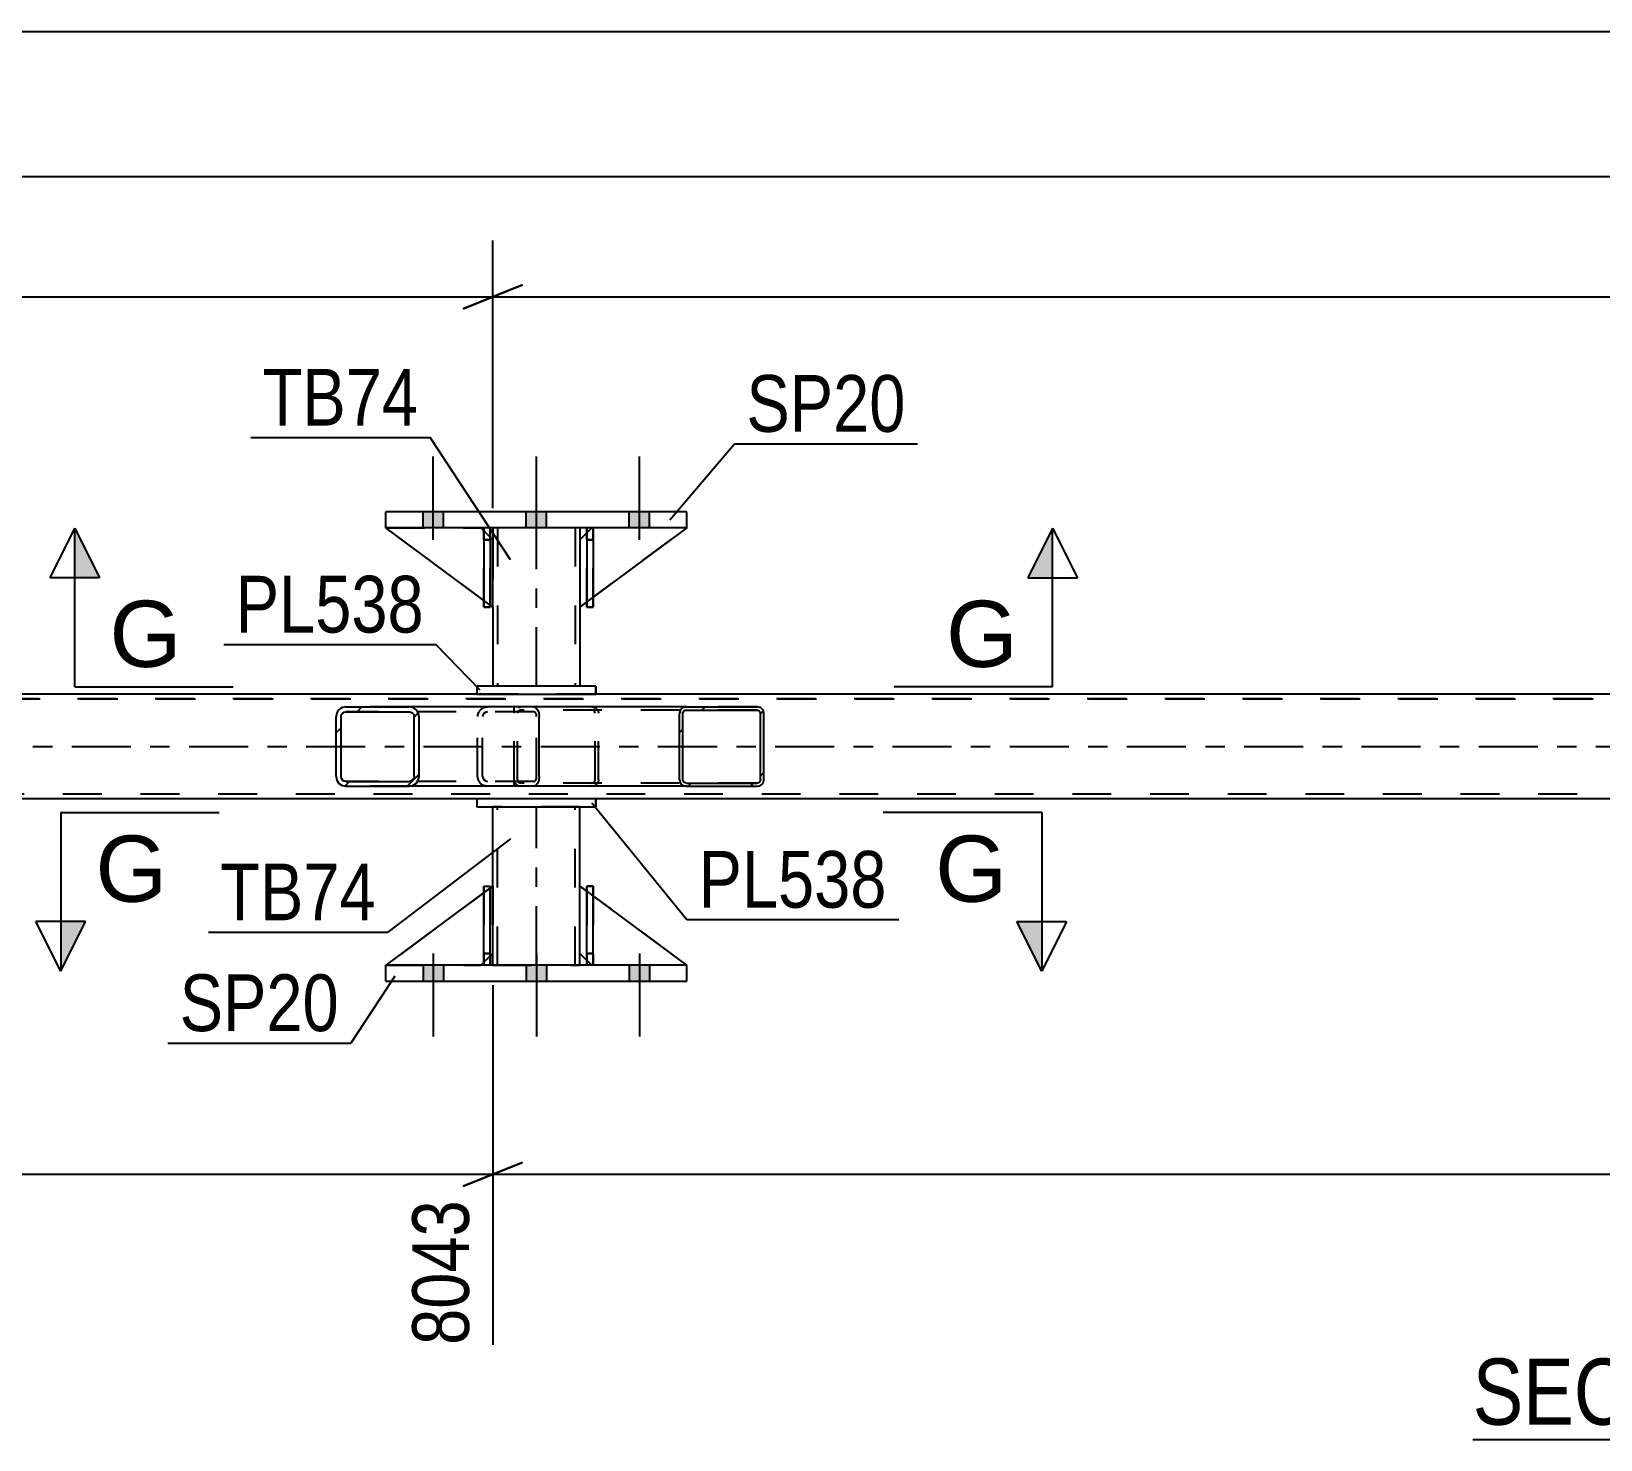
# Model space of a CAD drawing. Header units: millimetres. Extents: x 0 to 841, y 0 to 594.
# Drawn here: x 312.9 to 392.1, y 205.6 to 276.7 of the extents above; entities that cross this region are included whole.
import ezdxf

# ---------------------------------------------------------------- set-up
doc = ezdxf.new("R2010")
doc.units = ezdxf.units.MM
doc.linetypes.add('DXK_LINE_DOT2', pattern=[3.9198, 1.9599, -1.9599])
doc.linetypes.add('DXK_LINE_DOT3', pattern=[5.9187, 2.979, -0.9799, 0.9799, -0.9799])
doc.styles.add('Arial', font='ARIAL.TTF', dxfattribs={"height": 0.2})
doc.styles.add('Arial Narrow', font='ARIALN.TTF', dxfattribs={"height": 0.2})

# ---------------------------------------------------------------- blocks, each defined once
blk = doc.blocks.new('Unknown-814521909-12 - 2731')
at = {"color": 6, "linetype": 'Continuous'}
blk.add_line((385.658, 205.587), (413.304, 205.587), dxfattribs=at)
at = {"color": 0, "linetype": 'Continuous'}
for points in [[(403.766, 206.337), (403.766, 209.837), (385.658, 209.837), (385.658, 206.337)], [(407.373, 206.337), (407.373, 209.837), (404.816, 209.837), (404.816, 206.337)], [(409.698, 206.337), (409.698, 209.837), (408.423, 209.837), (408.423, 206.337)], [(413.304, 206.337), (413.304, 209.837), (410.748, 209.837), (410.748, 206.337)]]:
    blk.add_wipeout(points, dxfattribs=at)
at = {"color": 7, "linetype": 'Continuous', "style": 'Arial Narrow'}
for s, height, p in [('SECTION ', 3.3405, (385.658, 206.337)), ('B', 3.34, (404.816, 206.337)), ('B', 3.34, (410.748, 206.337)), ('-', 3.34, (408.423, 206.337))]:
    blk.add_text(s, height=height, dxfattribs=at).set_placement(p)
blk = doc.blocks.new('Bolt-814521909-2809 - 2731')
at = {"linetype": 'Continuous'}
for points in [[(332.669, 251.608), (333.709, 251.608), (333.709, 252.408), (332.669, 252.408)], [(332.669, 251.608), (333.709, 251.608), (333.709, 252.408), (332.669, 252.408)], [(332.669, 251.608), (333.709, 251.608), (333.709, 252.408), (332.669, 252.408)], [(337.869, 251.608), (338.909, 251.608), (338.909, 252.408), (337.869, 252.408)], [(337.869, 251.608), (338.909, 251.608), (338.909, 252.408), (337.869, 252.408)], [(343.069, 251.608), (344.109, 251.608), (344.109, 252.408), (343.069, 252.408)], [(343.069, 251.608), (344.109, 251.608), (344.109, 252.408), (343.069, 252.408)], [(343.069, 251.608), (344.109, 251.608), (344.109, 252.408), (343.069, 252.408)]]:
    blk.add_hatch(color=1, dxfattribs=at).paths.add_polyline_path(points)
at = {"color": 1, "linetype": 'Continuous'}
for p, q in [((333.189, 251.008), (333.189, 255.208)), ((333.189, 251.008), (333.189, 255.208)), ((333.189, 251.008), (333.189, 255.208)), ((338.389, 251.008), (338.389, 255.208)), ((338.389, 251.008), (338.389, 255.208)), ((343.589, 251.008), (343.589, 255.208)), ((343.589, 251.008), (343.589, 255.208)), ((343.589, 251.008), (343.589, 255.208)), ((332.669, 251.608), (332.669, 252.408)), ((332.669, 251.608), (332.669, 252.408)), ((332.669, 251.608), (332.669, 252.408)), ((333.709, 251.608), (333.709, 252.408)), ((333.709, 251.608), (333.709, 252.408)), ((333.709, 251.608), (333.709, 252.408)), ((337.869, 251.608), (337.869, 252.408)), ((337.869, 251.608), (337.869, 252.408)), ((338.909, 251.608), (338.909, 252.408)), ((338.909, 251.608), (338.909, 252.408)), ((343.069, 251.608), (343.069, 252.408)), ((343.069, 251.608), (343.069, 252.408)), ((343.069, 251.608), (343.069, 252.408)), ((344.109, 251.608), (344.109, 252.408)), ((344.109, 251.608), (344.109, 252.408)), ((344.109, 251.608), (344.109, 252.408))]:
    blk.add_line(p, q, dxfattribs=at)
blk = doc.blocks.new('Bolt-814521909-2810 - 2731')
at = {"linetype": 'Continuous'}
for points in [[(333.709, 229.528), (332.669, 229.528), (332.669, 228.728), (333.709, 228.728)], [(333.709, 229.528), (332.669, 229.528), (332.669, 228.728), (333.709, 228.728)], [(333.709, 229.528), (332.669, 229.528), (332.669, 228.728), (333.709, 228.728)], [(338.909, 229.528), (337.869, 229.528), (337.869, 228.728), (338.909, 228.728)], [(338.909, 229.528), (337.869, 229.528), (337.869, 228.728), (338.909, 228.728)], [(344.109, 229.528), (343.069, 229.528), (343.069, 228.728), (344.109, 228.728)], [(344.109, 229.528), (343.069, 229.528), (343.069, 228.728), (344.109, 228.728)], [(344.109, 229.528), (343.069, 229.528), (343.069, 228.728), (344.109, 228.728)]]:
    blk.add_hatch(color=1, dxfattribs=at).paths.add_polyline_path(points)
at = {"color": 1, "linetype": 'Continuous'}
for p, q in [((333.189, 230.128), (333.189, 225.928)), ((333.189, 230.128), (333.189, 225.928)), ((333.189, 230.128), (333.189, 225.928)), ((338.389, 230.128), (338.389, 225.928)), ((338.389, 230.128), (338.389, 225.928)), ((343.589, 230.128), (343.589, 225.928)), ((343.589, 230.128), (343.589, 225.928)), ((343.589, 230.128), (343.589, 225.928)), ((332.669, 229.528), (332.669, 228.728)), ((332.669, 229.528), (332.669, 228.728)), ((332.669, 229.528), (332.669, 228.728)), ((333.709, 229.528), (333.709, 228.728)), ((333.709, 229.528), (333.709, 228.728)), ((333.709, 229.528), (333.709, 228.728)), ((337.869, 229.528), (337.869, 228.728)), ((337.869, 229.528), (337.869, 228.728)), ((338.909, 229.528), (338.909, 228.728)), ((338.909, 229.528), (338.909, 228.728)), ((343.069, 229.528), (343.069, 228.728)), ((343.069, 229.528), (343.069, 228.728)), ((343.069, 229.528), (343.069, 228.728)), ((344.109, 229.528), (344.109, 228.728)), ((344.109, 229.528), (344.109, 228.728)), ((344.109, 229.528), (344.109, 228.728))]:
    blk.add_line(p, q, dxfattribs=at)
blk = doc.blocks.new('Part-814521909-2860 - 2731')
at = {"color": 2, "linetype": 'Continuous'}
for p, q in [((335.389, 243.208), (171.121, 243.208)), ((590.792, 243.208), (341.389, 243.208)), ((335.389, 237.928), (171.121, 237.928)), ((590.792, 237.928), (341.389, 237.928))]:
    blk.add_line(p, q, dxfattribs=at)
at = {"color": 7, "linetype": 'DXK_LINE_DOT2'}
for p, q in [((341.389, 243.208), (335.389, 243.208)), ((736.613, 242.968), (72.27, 242.968)), ((72.27, 242.968), (735.871, 242.968)), ((735.871, 238.168), (72.27, 238.168)), ((736.613, 237.928), (72.27, 237.928)), ((341.389, 237.928), (335.389, 237.928))]:
    blk.add_line(p, q, dxfattribs=at)
at = {"color": 7, "linetype": 'DXK_LINE_DOT3'}
blk.add_line((72.27, 240.568), (736.273, 240.568), dxfattribs=at)
blk = doc.blocks.new('Part-814521909-2909 - 2731')
at = {"color": 2, "linetype": 'Continuous'}
for p, q in [((335.389, 243.608), (335.389, 243.208)), ((341.389, 243.608), (335.389, 243.608)), ((335.389, 243.208), (341.389, 243.208)), ((341.389, 243.608), (341.389, 243.208)), ((341.389, 243.608), (341.389, 243.608)), ((341.389, 243.208), (341.389, 243.208))]:
    blk.add_line(p, q, dxfattribs=at)
at = {"color": 7, "linetype": 'DXK_LINE_DOT2'}
for p, q in [((335.389, 243.608), (335.389, 243.208)), ((341.389, 243.208), (341.389, 243.608)), ((341.389, 243.608), (341.389, 243.608)), ((341.389, 243.208), (341.389, 243.208))]:
    blk.add_line(p, q, dxfattribs=at)
blk = doc.blocks.new('Part-814521909-2921 - 2731')
at = {"linetype": 'Continuous'}
h = blk.add_hatch(dxfattribs=at)
h.set_pattern_fill('', scale=0.7, style=0, pattern_type=0)
h.set_pattern_definition([(45, (332.4288, 242.2718), (-1.57154, 1.57154), [])])
h.paths.add_polyline_path([(332.467, 242.088), (332.429, 242.272), (332.32, 242.427), (332.157, 242.532), (331.964, 242.568), (328.78, 242.568), (328.588, 242.532), (328.424, 242.427), (328.316, 242.272), (328.277, 242.088), (328.277, 239.048), (328.316, 238.864), (328.424, 238.709), (328.588, 238.605), (328.78, 238.568), (331.964, 238.568), (332.157, 238.605), (332.32, 238.709), (332.429, 238.864), (332.467, 239.048)])
h.paths.add_polyline_path([(332.197, 238.956), (332.142, 238.878), (332.06, 238.826), (331.964, 238.808), (328.78, 238.808), (328.684, 238.826), (328.602, 238.878), (328.548, 238.956), (328.529, 239.048), (328.529, 242.088), (328.548, 242.18), (328.602, 242.258), (328.684, 242.31), (328.78, 242.328), (331.964, 242.328), (332.06, 242.31), (332.142, 242.258), (332.197, 242.18), (332.216, 242.088), (332.216, 239.048)])
at = {"color": 2, "linetype": 'Continuous'}
for p, q in [((328.78, 242.568), (328.588, 242.532)), ((328.78, 242.568), (331.964, 242.568)), ((338.265, 242.568), (331.964, 242.568)), ((332.157, 242.532), (331.964, 242.568)), ((338.265, 242.568), (338.368, 242.532)), ((338.368, 242.532), (338.456, 242.427)), ((338.456, 242.427), (338.515, 242.272)), ((328.316, 242.272), (328.277, 242.088)), ((328.277, 239.048), (328.277, 242.088)), ((328.529, 242.088), (328.548, 242.18)), ((328.529, 239.048), (328.529, 242.088)), ((328.548, 242.18), (328.602, 242.258)), ((328.602, 242.258), (328.684, 242.31)), ((328.684, 242.31), (328.78, 242.328)), ((328.78, 242.328), (331.964, 242.328)), ((331.964, 242.328), (332.06, 242.31)), ((332.06, 242.31), (332.142, 242.258)), ((332.142, 242.258), (332.197, 242.18)), ((332.197, 242.18), (332.216, 242.088)), ((332.216, 239.048), (332.216, 242.088)), ((332.467, 242.088), (332.429, 242.272)), ((332.467, 239.048), (332.467, 242.088)), ((338.515, 242.272), (338.535, 242.088)), ((338.535, 239.048), (338.535, 242.088)), ((328.277, 239.048), (328.316, 238.864)), ((328.548, 238.956), (328.529, 239.048)), ((328.602, 238.878), (328.548, 238.956)), ((328.588, 238.605), (328.78, 238.568)), ((328.684, 238.826), (328.602, 238.878)), ((328.78, 238.808), (328.684, 238.826)), ((328.78, 238.808), (331.964, 238.808)), ((328.78, 238.568), (331.964, 238.568)), ((332.06, 238.826), (331.964, 238.808)), ((331.964, 238.568), (332.157, 238.605)), ((338.265, 238.568), (331.964, 238.568)), ((332.142, 238.878), (332.06, 238.826)), ((332.197, 238.956), (332.142, 238.878)), ((332.216, 239.048), (332.197, 238.956)), ((332.429, 238.864), (332.467, 239.048)), ((338.368, 238.605), (338.265, 238.568)), ((338.456, 238.709), (338.368, 238.605)), ((338.515, 238.864), (338.456, 238.709)), ((338.535, 239.048), (338.515, 238.864))]:
    blk.add_line(p, q, dxfattribs=at)
at = {"color": 7, "linetype": 'DXK_LINE_DOT2'}
for p, q in [((331.964, 242.568), (328.78, 242.568)), ((335.738, 242.532), (335.93, 242.568)), ((337.272, 242.328), (337.272, 242.568)), ((338.265, 242.328), (328.78, 242.328)), ((335.427, 242.088), (335.466, 242.272)), ((335.427, 239.048), (335.427, 242.088)), ((335.698, 242.18), (335.679, 242.088)), ((335.679, 239.048), (335.679, 242.088)), ((335.752, 242.258), (335.698, 242.18)), ((335.834, 242.31), (335.752, 242.258)), ((335.93, 242.328), (335.834, 242.31)), ((338.316, 242.31), (338.265, 242.328)), ((338.36, 242.258), (338.316, 242.31)), ((338.39, 242.18), (338.36, 242.258)), ((338.4, 242.088), (338.39, 242.18)), ((338.4, 239.048), (338.4, 242.088)), ((338.265, 238.808), (328.78, 238.808)), ((331.964, 238.568), (328.78, 238.568)), ((335.466, 238.864), (335.427, 239.048)), ((335.679, 239.048), (335.698, 238.956)), ((335.698, 238.956), (335.752, 238.878)), ((335.93, 238.568), (335.738, 238.605)), ((335.752, 238.878), (335.774, 238.864)), ((335.774, 238.864), (335.834, 238.826)), ((335.834, 238.826), (335.93, 238.808)), ((337.272, 238.568), (337.272, 238.808)), ((338.265, 238.808), (338.316, 238.826)), ((338.316, 238.826), (338.36, 238.878)), ((338.36, 238.878), (338.39, 238.956)), ((338.39, 238.956), (338.4, 239.048))]:
    blk.add_line(p, q, dxfattribs=at)
at = {"color": 2, "linetype": 'Continuous'}
for centre, start, end in [((328.765, 242.073), 111.19411, 156.15061), ((331.979, 242.073), 23.84939, 68.80589), ((328.765, 239.063), 203.84939, 248.80589), ((331.979, 239.063), 291.19411, 336.15061)]:
    blk.add_arc(centre, 0.492, start, end, dxfattribs=at)
at = {"color": 7, "linetype": 'DXK_LINE_DOT2'}
for centre, start, end in [((335.916, 242.073), 111.19412, 156.15061), ((335.916, 239.063), 203.84939, 248.80588)]:
    blk.add_arc(centre, 0.492, start, end, dxfattribs=at)
blk = doc.blocks.new('Part-814521909-2938 - 2731')
at = {"color": 2, "linetype": 'Continuous'}
for p, q in [((336.189, 251.608), (336.189, 251.008)), ((340.589, 251.608), (340.589, 251.008)), ((336.189, 247.608), (336.189, 243.608)), ((340.589, 247.608), (340.589, 243.608))]:
    blk.add_line(p, q, dxfattribs=at)
at = {"color": 7, "linetype": 'DXK_LINE_DOT2'}
for p, q in [((340.589, 251.608), (336.189, 251.608)), ((336.429, 251.608), (336.429, 243.608)), ((340.349, 251.608), (340.349, 243.608)), ((336.189, 251.008), (336.189, 247.608)), ((340.589, 251.008), (340.589, 247.608)), ((340.589, 243.608), (336.189, 243.608))]:
    blk.add_line(p, q, dxfattribs=at)
at = {"color": 7, "linetype": 'DXK_LINE_DOT3'}
blk.add_line((338.389, 243.608), (338.389, 251.608), dxfattribs=at)
blk = doc.blocks.new('Part-814521909-2940 - 2731')
at = {"color": 7, "linetype": 'DXK_LINE_DOT2'}
for p, q in [((340.943, 251.008), (340.943, 251.608)), ((340.943, 251.608), (340.943, 251.608)), ((340.943, 251.608), (340.943, 247.608)), ((341.263, 251.608), (340.943, 251.608)), ((341.263, 251.008), (341.263, 251.608)), ((341.263, 247.608), (341.263, 251.608)), ((340.943, 247.608), (340.943, 251.008)), ((340.943, 251.008), (341.263, 251.008)), ((341.263, 251.008), (341.263, 247.608)), ((340.943, 247.608), (341.263, 247.608))]:
    blk.add_line(p, q, dxfattribs=at)
blk = doc.blocks.new('Part-814521909-2941 - 2731')
at = {"color": 7, "linetype": 'DXK_LINE_DOT2'}
for p, q in [((335.743, 251.008), (335.743, 251.608)), ((335.743, 251.608), (335.743, 251.608)), ((335.743, 251.608), (335.743, 247.608)), ((336.063, 251.608), (335.743, 251.608)), ((336.063, 251.008), (336.063, 251.608)), ((336.063, 247.608), (336.063, 251.608)), ((335.743, 247.608), (335.743, 251.008)), ((335.743, 251.008), (336.063, 251.008)), ((336.063, 251.008), (336.063, 247.608)), ((335.743, 247.608), (336.063, 247.608))]:
    blk.add_line(p, q, dxfattribs=at)
blk = doc.blocks.new('Part-814521909-2946 - 2731')
at = {"color": 2, "linetype": 'Continuous'}
for p, q in [((330.789, 228.728), (330.789, 229.528)), ((345.989, 229.528), (330.789, 229.528)), ((345.989, 228.728), (345.989, 229.528)), ((330.789, 228.728), (345.989, 228.728))]:
    blk.add_line(p, q, dxfattribs=at)
at = {"color": 7, "linetype": 'DXK_LINE_DOT2'}
for p, q in [((330.789, 228.728), (330.789, 229.528)), ((345.989, 228.728), (345.989, 229.528))]:
    blk.add_line(p, q, dxfattribs=at)
blk = doc.blocks.new('Part-814521909-2951 - 2731')
at = {"color": 2, "linetype": 'Continuous'}
for p, q in [((330.789, 251.608), (330.789, 252.408)), ((345.989, 252.408), (330.789, 252.408)), ((345.989, 251.608), (345.989, 252.408)), ((345.989, 251.608), (330.789, 251.608))]:
    blk.add_line(p, q, dxfattribs=at)
at = {"color": 7, "linetype": 'DXK_LINE_DOT2'}
for p, q in [((330.789, 251.608), (330.789, 252.408)), ((345.989, 251.608), (345.989, 252.408))]:
    blk.add_line(p, q, dxfattribs=at)
blk = doc.blocks.new('Part-814521909-2956 - 2731')
at = {"color": 2, "linetype": 'Continuous'}
for p, q in [((336.189, 233.528), (336.189, 237.528)), ((340.589, 233.528), (340.589, 237.528)), ((336.189, 229.528), (336.189, 230.128)), ((340.589, 229.528), (340.589, 230.128))]:
    blk.add_line(p, q, dxfattribs=at)
at = {"color": 7, "linetype": 'DXK_LINE_DOT2'}
for p, q in [((340.589, 237.528), (336.189, 237.528)), ((336.429, 229.528), (336.429, 237.528)), ((340.349, 229.528), (340.349, 237.528)), ((336.189, 230.128), (336.189, 233.528)), ((340.589, 230.128), (340.589, 233.528)), ((336.189, 229.528), (340.589, 229.528))]:
    blk.add_line(p, q, dxfattribs=at)
at = {"color": 7, "linetype": 'DXK_LINE_DOT3'}
blk.add_line((338.389, 229.528), (338.389, 237.528), dxfattribs=at)
blk = doc.blocks.new('Part-814521909-2961 - 2731')
at = {"color": 2, "linetype": 'Continuous'}
for p, q in [((335.389, 237.928), (335.389, 237.528)), ((341.389, 237.928), (335.389, 237.928)), ((341.389, 237.928), (341.389, 237.528)), ((341.389, 237.928), (341.389, 237.928)), ((335.389, 237.528), (341.389, 237.528)), ((341.389, 237.528), (341.389, 237.528))]:
    blk.add_line(p, q, dxfattribs=at)
at = {"color": 7, "linetype": 'DXK_LINE_DOT2'}
for p, q in [((335.389, 237.928), (335.389, 237.528)), ((341.389, 237.528), (341.389, 237.928)), ((341.389, 237.928), (341.389, 237.928)), ((341.389, 237.528), (341.389, 237.528))]:
    blk.add_line(p, q, dxfattribs=at)
blk = doc.blocks.new('Part-814521909-2973 - 2731')
at = {"linetype": 'Continuous'}
h = blk.add_hatch(dxfattribs=at)
h.set_pattern_fill('', scale=0.7, style=0, pattern_type=0)
h.set_pattern_definition([(45, (349.8524, 242.3705), (-1.57154, 1.57154), [])])
h.paths.add_polyline_path([(349.878, 242.248), (349.852, 242.371), (349.779, 242.474), (349.668, 242.544), (349.538, 242.568), (345.962, 242.568), (345.832, 242.544), (345.721, 242.474), (345.648, 242.371), (345.622, 242.248), (345.622, 238.888), (345.648, 238.766), (345.721, 238.662), (345.832, 238.592), (345.962, 238.568), (349.538, 238.568), (349.668, 238.592), (349.779, 238.662), (349.852, 238.766), (349.878, 238.888)])
h.paths.add_polyline_path([(349.695, 238.827), (349.658, 238.775), (349.603, 238.74), (349.538, 238.728), (345.962, 238.728), (345.897, 238.74), (345.842, 238.775), (345.805, 238.827), (345.792, 238.888), (345.792, 242.248), (345.805, 242.309), (345.842, 242.361), (345.897, 242.396), (345.962, 242.408), (349.538, 242.408), (349.603, 242.396), (349.658, 242.361), (349.695, 242.309), (349.708, 242.248), (349.708, 238.888)])
at = {"color": 7, "linetype": 'DXK_LINE_DOT2'}
for p, q in [((337.483, 242.544), (337.613, 242.568)), ((337.613, 242.408), (337.548, 242.396)), ((338.265, 242.568), (337.613, 242.568)), ((349.538, 242.408), (337.613, 242.408)), ((341.189, 242.568), (341.319, 242.544)), ((341.254, 242.396), (341.189, 242.408)), ((349.538, 242.568), (345.962, 242.568)), ((337.272, 242.248), (337.298, 242.371)), ((337.272, 238.888), (337.272, 242.248)), ((337.456, 242.309), (337.443, 242.248)), ((337.443, 238.888), (337.443, 242.248)), ((337.492, 242.361), (337.456, 242.309)), ((337.548, 242.396), (337.492, 242.361)), ((341.309, 242.361), (341.254, 242.396)), ((341.346, 242.309), (341.309, 242.361)), ((341.359, 242.248), (341.346, 242.309)), ((341.359, 238.888), (341.359, 242.248)), ((341.503, 242.371), (341.529, 242.248)), ((341.529, 238.888), (341.529, 242.248)), ((337.298, 238.766), (337.272, 238.888)), ((337.443, 238.888), (337.456, 238.827)), ((337.456, 238.827), (337.492, 238.775)), ((337.613, 238.568), (337.483, 238.592)), ((337.492, 238.775), (337.548, 238.74)), ((337.548, 238.74), (337.613, 238.728)), ((349.538, 238.728), (337.613, 238.728)), ((338.265, 238.568), (337.613, 238.568)), ((341.189, 238.728), (341.254, 238.74)), ((341.319, 238.592), (341.189, 238.568)), ((341.254, 238.74), (341.309, 238.775)), ((341.309, 238.775), (341.346, 238.827)), ((341.346, 238.827), (341.359, 238.888)), ((341.529, 238.888), (341.503, 238.766)), ((345.962, 238.568), (349.538, 238.568))]:
    blk.add_line(p, q, dxfattribs=at)
at = {"color": 2, "linetype": 'Continuous'}
for p, q in [((345.962, 242.568), (338.265, 242.568)), ((345.962, 242.568), (345.832, 242.544)), ((345.897, 242.396), (345.962, 242.408)), ((345.962, 242.568), (349.538, 242.568)), ((345.962, 242.408), (349.538, 242.408)), ((349.668, 242.544), (349.538, 242.568)), ((349.538, 242.408), (349.603, 242.396)), ((345.648, 242.371), (345.622, 242.248)), ((345.622, 238.888), (345.622, 242.248)), ((345.792, 242.248), (345.805, 242.309)), ((345.792, 238.888), (345.792, 242.248)), ((345.805, 242.309), (345.842, 242.361)), ((345.842, 242.361), (345.897, 242.396)), ((349.603, 242.396), (349.658, 242.361)), ((349.658, 242.361), (349.695, 242.309)), ((349.695, 242.309), (349.708, 242.248)), ((349.708, 238.888), (349.708, 242.248)), ((349.878, 242.248), (349.852, 242.371)), ((349.878, 238.888), (349.878, 242.248)), ((345.962, 238.568), (338.265, 238.568)), ((345.622, 238.888), (345.648, 238.766)), ((345.805, 238.827), (345.792, 238.888)), ((345.842, 238.775), (345.805, 238.827)), ((345.832, 238.592), (345.962, 238.568)), ((345.897, 238.74), (345.842, 238.775)), ((345.962, 238.728), (345.897, 238.74)), ((345.962, 238.728), (349.538, 238.728)), ((345.962, 238.568), (349.538, 238.568)), ((349.603, 238.74), (349.538, 238.728)), ((349.538, 238.568), (349.668, 238.592)), ((349.658, 238.775), (349.603, 238.74)), ((349.695, 238.827), (349.658, 238.775)), ((349.708, 238.888), (349.695, 238.827)), ((349.852, 238.766), (349.878, 238.888))]:
    blk.add_line(p, q, dxfattribs=at)
at = {"color": 7, "linetype": 'DXK_LINE_DOT2'}
for centre, start, end in [((341.202, 242.234), 24.31996, 69.24168), ((337.6, 238.902), 204.31996, 249.24168), ((341.202, 238.902), 290.75832, 335.68004)]:
    blk.add_arc(centre, 0.331, start, end, dxfattribs=at)
at = {"color": 2, "linetype": 'Continuous'}
for centre, start, end in [((345.949, 242.234), 110.75832, 155.68005), ((349.551, 242.234), 24.31995, 69.24167), ((345.949, 238.902), 204.31995, 249.24167), ((349.551, 238.902), 290.75832, 335.68005)]:
    blk.add_arc(centre, 0.331, start, end, dxfattribs=at)
blk = doc.blocks.new('Part-814521909-2992 - 2731')
at = {"color": 2, "linetype": 'Continuous'}
for p, q in [((340.943, 251.362), (340.59, 251.008)), ((345.989, 251.608), (341.263, 248.107)), ((340.59, 251.008), (340.59, 247.608)), ((340.943, 247.87), (340.59, 247.608))]:
    blk.add_line(p, q, dxfattribs=at)
at = {"color": 7, "linetype": 'DXK_LINE_DOT2'}
for p, q in [((341.19, 251.608), (340.943, 251.362)), ((345.989, 251.608), (341.19, 251.608)), ((341.263, 248.107), (340.943, 247.87))]:
    blk.add_line(p, q, dxfattribs=at)
blk = doc.blocks.new('Part-814521909-2993 - 2731')
at = {"color": 7, "linetype": 'DXK_LINE_DOT2'}
for p, q in [((341.19, 251.608), (340.59, 251.008)), ((340.59, 247.608), (345.989, 251.608)), ((345.989, 251.608), (341.19, 251.608)), ((340.59, 251.008), (340.59, 247.608))]:
    blk.add_line(p, q, dxfattribs=at)
blk = doc.blocks.new('Part-814521909-2994 - 2731')
at = {"color": 2, "linetype": 'Continuous'}
for p, q in [((335.743, 247.939), (330.789, 251.608)), ((335.743, 251.454), (335.589, 251.608)), ((336.189, 251.008), (336.063, 251.134)), ((336.189, 251.008), (336.189, 251.008)), ((336.189, 247.608), (336.189, 251.008)), ((336.063, 247.702), (336.189, 247.608)), ((336.189, 247.608), (336.189, 247.608))]:
    blk.add_line(p, q, dxfattribs=at)
at = {"color": 7, "linetype": 'DXK_LINE_DOT2'}
for p, q in [((335.589, 251.608), (330.789, 251.608)), ((335.589, 251.608), (336.189, 251.008)), ((336.063, 251.134), (335.743, 251.454)), ((336.189, 251.008), (336.189, 247.608)), ((336.063, 247.702), (335.743, 247.939))]:
    blk.add_line(p, q, dxfattribs=at)
blk = doc.blocks.new('Part-814521909-2995 - 2731')
at = {"color": 7, "linetype": 'DXK_LINE_DOT2'}
for p, q in [((336.189, 247.608), (330.789, 251.608)), ((330.789, 251.608), (335.589, 251.608)), ((335.589, 251.608), (336.189, 251.008)), ((336.189, 251.008), (335.589, 251.608)), ((336.189, 251.008), (336.189, 247.608)), ((336.189, 251.008), (336.189, 251.008)), ((336.189, 251.008), (336.189, 247.608))]:
    blk.add_line(p, q, dxfattribs=at)
blk = doc.blocks.new('Part-814521909-2996 - 2731')
at = {"color": 2, "linetype": 'Continuous'}
for p, q in [((341.263, 251.608), (340.943, 251.608)), ((340.943, 251.608), (340.943, 247.608)), ((341.263, 251.608), (341.263, 251.608)), ((341.263, 251.608), (341.263, 247.608)), ((341.263, 247.608), (340.943, 247.608))]:
    blk.add_line(p, q, dxfattribs=at)
at = {"color": 7, "linetype": 'DXK_LINE_DOT2'}
for p, q in [((340.943, 251.008), (340.943, 251.608)), ((341.263, 251.008), (341.263, 251.608)), ((341.263, 251.608), (341.263, 251.608)), ((341.263, 251.008), (340.943, 251.008)), ((340.943, 251.008), (340.943, 247.608)), ((341.263, 247.608), (341.263, 251.008))]:
    blk.add_line(p, q, dxfattribs=at)
blk = doc.blocks.new('Part-814521909-2997 - 2731')
at = {"color": 2, "linetype": 'Continuous'}
for p, q in [((336.063, 251.608), (335.743, 251.608)), ((335.743, 251.608), (335.743, 247.608)), ((336.063, 251.608), (336.063, 251.608)), ((336.063, 251.608), (336.063, 247.608)), ((336.063, 247.608), (335.743, 247.608))]:
    blk.add_line(p, q, dxfattribs=at)
at = {"color": 7, "linetype": 'DXK_LINE_DOT2'}
for p, q in [((335.743, 251.008), (335.743, 251.608)), ((336.063, 251.008), (336.063, 251.608)), ((336.063, 251.608), (336.063, 251.608)), ((336.063, 251.008), (335.743, 251.008)), ((335.743, 251.008), (335.743, 247.608)), ((336.063, 247.608), (336.063, 251.008))]:
    blk.add_line(p, q, dxfattribs=at)
blk = doc.blocks.new('Part-814521909-3018 - 2731')
at = {"color": 2, "linetype": 'Continuous'}
for p, q in [((340.59, 230.128), (340.59, 233.528)), ((340.943, 233.266), (340.59, 233.528)), ((345.989, 229.528), (341.263, 233.029)), ((340.943, 229.774), (340.59, 230.128))]:
    blk.add_line(p, q, dxfattribs=at)
at = {"color": 7, "linetype": 'DXK_LINE_DOT2'}
for p, q in [((341.263, 233.029), (340.943, 233.266)), ((341.19, 229.528), (340.943, 229.774)), ((345.989, 229.528), (341.19, 229.528)), ((345.989, 229.528), (345.989, 229.528)), ((345.989, 229.528), (345.989, 229.528))]:
    blk.add_line(p, q, dxfattribs=at)
blk = doc.blocks.new('Part-814521909-3019 - 2731')
at = {"color": 7, "linetype": 'DXK_LINE_DOT2'}
for p, q in [((340.59, 230.128), (340.59, 233.528)), ((340.59, 233.528), (345.989, 229.528)), ((341.19, 229.528), (340.59, 230.128)), ((345.989, 229.528), (341.19, 229.528))]:
    blk.add_line(p, q, dxfattribs=at)
blk = doc.blocks.new('Part-814521909-3021 - 2731')
at = {"color": 2, "linetype": 'Continuous'}
for p, q in [((335.743, 233.197), (330.789, 229.528)), ((336.189, 233.528), (336.063, 233.434)), ((336.189, 230.128), (336.189, 233.528)), ((336.189, 230.128), (336.063, 230.002)), ((336.189, 230.128), (336.189, 230.128)), ((335.743, 229.682), (335.589, 229.528))]:
    blk.add_line(p, q, dxfattribs=at)
at = {"color": 7, "linetype": 'DXK_LINE_DOT2'}
for p, q in [((336.063, 233.434), (335.743, 233.197)), ((336.189, 230.128), (336.189, 233.528)), ((336.189, 230.128), (335.589, 229.528)), ((336.063, 230.002), (335.743, 229.682)), ((330.789, 229.528), (335.589, 229.528))]:
    blk.add_line(p, q, dxfattribs=at)
blk = doc.blocks.new('Part-814521909-3022 - 2731')
at = {"color": 7, "linetype": 'DXK_LINE_DOT2'}
for p, q in [((336.189, 233.528), (330.789, 229.528)), ((336.189, 230.128), (336.189, 233.528)), ((336.189, 233.528), (336.189, 230.128)), ((335.589, 229.528), (336.189, 230.128)), ((336.189, 230.128), (335.589, 229.528)), ((336.189, 230.128), (336.189, 230.128)), ((330.789, 229.528), (335.589, 229.528))]:
    blk.add_line(p, q, dxfattribs=at)
blk = doc.blocks.new('Part-814521909-3023 - 2731')
at = {"color": 2, "linetype": 'Continuous'}
for p, q in [((340.943, 229.528), (340.943, 233.528)), ((340.943, 233.528), (341.263, 233.528)), ((341.263, 229.528), (341.263, 233.528)), ((340.943, 229.528), (340.943, 229.528)), ((341.263, 229.528), (340.943, 229.528))]:
    blk.add_line(p, q, dxfattribs=at)
at = {"color": 7, "linetype": 'DXK_LINE_DOT2'}
for p, q in [((340.943, 233.528), (340.943, 230.128)), ((341.263, 230.128), (341.263, 233.528)), ((340.943, 230.128), (340.943, 229.528)), ((340.943, 230.128), (341.263, 230.128)), ((341.263, 229.528), (341.263, 230.128)), ((341.263, 229.528), (341.263, 229.528))]:
    blk.add_line(p, q, dxfattribs=at)
blk = doc.blocks.new('Part-814521909-3024 - 2731')
at = {"color": 2, "linetype": 'Continuous'}
for p, q in [((335.743, 229.528), (335.743, 233.528)), ((335.743, 233.528), (336.063, 233.528)), ((336.063, 229.528), (336.063, 233.528)), ((335.743, 229.528), (335.743, 229.528)), ((336.063, 229.528), (335.743, 229.528))]:
    blk.add_line(p, q, dxfattribs=at)
at = {"color": 7, "linetype": 'DXK_LINE_DOT2'}
for p, q in [((335.743, 233.528), (335.743, 230.128)), ((336.063, 230.128), (336.063, 233.528)), ((335.743, 230.128), (335.743, 229.528)), ((335.743, 230.128), (336.063, 230.128)), ((336.063, 229.528), (336.063, 230.128)), ((336.063, 229.528), (336.063, 229.528))]:
    blk.add_line(p, q, dxfattribs=at)
blk = doc.blocks.new('Part-814521909-3025 - 2731')
at = {"color": 7, "linetype": 'DXK_LINE_DOT2'}
for p, q in [((341.263, 233.528), (340.943, 233.528)), ((340.943, 230.128), (340.943, 233.528)), ((340.943, 233.528), (340.943, 229.528)), ((341.263, 233.528), (341.263, 230.128)), ((341.263, 229.528), (341.263, 233.528)), ((341.263, 230.128), (340.943, 230.128)), ((340.943, 229.528), (340.943, 230.128)), ((341.263, 230.128), (341.263, 229.528)), ((341.263, 229.528), (340.943, 229.528)), ((341.263, 229.528), (341.263, 229.528))]:
    blk.add_line(p, q, dxfattribs=at)
blk = doc.blocks.new('Part-814521909-3026 - 2731')
at = {"color": 7, "linetype": 'DXK_LINE_DOT2'}
for p, q in [((335.743, 233.528), (336.063, 233.528)), ((335.743, 230.128), (335.743, 233.528)), ((335.743, 233.528), (335.743, 229.528)), ((336.063, 233.528), (336.063, 230.128)), ((336.063, 229.528), (336.063, 233.434)), ((336.063, 230.128), (335.743, 230.128)), ((335.743, 229.528), (335.743, 230.128)), ((336.063, 230.128), (336.063, 229.528)), ((336.063, 229.528), (335.743, 229.528)), ((336.063, 229.528), (336.063, 229.528))]:
    blk.add_line(p, q, dxfattribs=at)
blk = doc.blocks.new('StraightDimension-814521909-10646 - 2731')
at = {"color": 7, "linetype": 'Continuous'}
for p, q in [((336.189, 228.528), (336.189, 210.368)), ((334.689, 218.381), (337.689, 219.581)), ((165.921, 218.981), (336.189, 218.981))]:
    blk.add_line(p, q, dxfattribs=at)
at = {"color": 0, "linetype": 'Continuous'}
blk.add_wipeout([(335.589, 218.281), (331.389, 218.281), (331.389, 209.768), (335.589, 209.768)], dxfattribs=at)
at = {"color": 3, "linetype": 'Continuous', "style": 'Arial Narrow'}
blk.add_text('8043', height=2.8633, rotation=90.00021, dxfattribs=at).set_placement((334.989, 210.368))
blk = doc.blocks.new('StraightDimension-814521909-10605 - 2731')
at = {"color": 7, "linetype": 'Continuous'}
for p, q in [((336.189, 252.608), (336.189, 266.114)), ((337.689, 263.864), (334.689, 262.664)), ((336.189, 263.264), (591.592, 263.264))]:
    blk.add_line(p, q, dxfattribs=at)
blk = doc.blocks.new('StraightDimension-814521909-3132 - 2731')
at = {"color": 7, "linetype": 'Continuous'}
blk.add_line((62.05, 269.344), (737.282, 269.344), dxfattribs=at)
blk = doc.blocks.new('StraightDimension-814521909-3166 - 2731')
at = {"color": 7, "linetype": 'Continuous'}
blk.add_line((61.41, 276.664), (737.914, 276.664), dxfattribs=at)
blk = doc.blocks.new('StraightDimension-814521909-10606 - 2731')
at = {"color": 7, "linetype": 'Continuous'}
for p, q in [((336.189, 252.608), (336.189, 266.114)), ((334.689, 262.664), (337.689, 263.864)), ((165.921, 263.264), (336.189, 263.264))]:
    blk.add_line(p, q, dxfattribs=at)
blk = doc.blocks.new('StraightDimension-814521909-10645 - 2731')
at = {"color": 7, "linetype": 'Continuous'}
for p, q in [((336.189, 228.528), (336.189, 210.368)), ((337.689, 219.581), (334.689, 218.381)), ((336.189, 218.981), (591.592, 218.981))]:
    blk.add_line(p, q, dxfattribs=at)
blk = doc.blocks.new('Mark-814521909-2905 - 2731')
at = {"color": 30, "linetype": 'Continuous'}
for p in [(322.617, 245.722), (335.558, 243.414)]:
    blk.add_line(p, (333.321, 245.722), dxfattribs=at)
at = {"color": 0}
blk.add_wipeout([(332.721, 246.322), (332.721, 249.322), (323.217, 249.322), (323.217, 246.322)], dxfattribs=at)
blk.add_wipeout([(332.721, 246.322), (332.721, 249.322), (323.217, 249.322), (323.217, 246.322)], dxfattribs=at)
at = {"color": 3, "style": 'Arial Narrow'}
blk.add_text('PL538', height=2.8633, dxfattribs=at).set_placement((323.217, 246.322))
blk = doc.blocks.new('Mark-814521909-2934 - 2731')
at = {"color": 30, "linetype": 'Continuous'}
for p in [(323.975, 256.169), (337.081, 249.996)]:
    blk.add_line(p, (333.029, 256.169), dxfattribs=at)
at = {"color": 0}
blk.add_wipeout([(332.429, 256.769), (332.429, 259.769), (324.575, 259.769), (324.575, 256.769)], dxfattribs=at)
blk.add_wipeout([(332.429, 256.769), (332.429, 259.769), (324.575, 259.769), (324.575, 256.769)], dxfattribs=at)
at = {"color": 3, "style": 'Arial Narrow'}
blk.add_text('TB74', height=2.8633, dxfattribs=at).set_placement((324.575, 256.769))
blk = doc.blocks.new('Mark-814521909-2942 - 2731')
at = {"color": 30, "linetype": 'Continuous'}
for p in [(331.251, 228.975), (319.788, 225.605)]:
    blk.add_line(p, (329.027, 225.605), dxfattribs=at)
at = {"color": 0}
blk.add_wipeout([(328.427, 226.205), (328.427, 229.205), (320.388, 229.205), (320.388, 226.205)], dxfattribs=at)
blk.add_wipeout([(328.427, 226.205), (328.427, 229.205), (320.388, 229.205), (320.388, 226.205)], dxfattribs=at)
at = {"color": 3, "style": 'Arial Narrow'}
blk.add_text('SP20', height=2.8633, dxfattribs=at).set_placement((320.388, 226.205))
blk = doc.blocks.new('Mark-814521909-2947 - 2731')
at = {"color": 30, "linetype": 'Continuous'}
for p, q in [((345.131, 252.008), (348.396, 255.854)), ((348.396, 255.854), (357.635, 255.854))]:
    blk.add_line(p, q, dxfattribs=at)
at = {"color": 0}
blk.add_wipeout([(357.035, 256.454), (357.035, 259.454), (348.996, 259.454), (348.996, 256.454)], dxfattribs=at)
blk.add_wipeout([(357.035, 256.454), (357.035, 259.454), (348.996, 259.454), (348.996, 256.454)], dxfattribs=at)
at = {"color": 3, "style": 'Arial Narrow'}
blk.add_text('SP20', height=2.8633, dxfattribs=at).set_placement((348.996, 256.454))
blk = doc.blocks.new('Mark-814521909-2952 - 2731')
at = {"color": 30, "linetype": 'Continuous'}
for p in [(337.081, 235.916), (321.836, 231.199)]:
    blk.add_line(p, (330.89, 231.199), dxfattribs=at)
at = {"color": 0}
blk.add_wipeout([(330.29, 231.799), (330.29, 234.799), (322.436, 234.799), (322.436, 231.799)], dxfattribs=at)
blk.add_wipeout([(330.29, 231.799), (330.29, 234.799), (322.436, 234.799), (322.436, 231.799)], dxfattribs=at)
at = {"color": 3, "style": 'Arial Narrow'}
blk.add_text('TB74', height=2.8633, dxfattribs=at).set_placement((322.436, 231.799))
blk = doc.blocks.new('Mark-814521909-2957 - 2731')
at = {"color": 30, "linetype": 'Continuous'}
for p, q in [((341.191, 237.721), (345.979, 231.833)), ((345.979, 231.833), (356.683, 231.833))]:
    blk.add_line(p, q, dxfattribs=at)
at = {"color": 0}
blk.add_wipeout([(356.083, 232.433), (356.083, 235.433), (346.579, 235.433), (346.579, 232.433)], dxfattribs=at)
blk.add_wipeout([(356.083, 232.433), (356.083, 235.433), (346.579, 235.433), (346.579, 232.433)], dxfattribs=at)
at = {"color": 3, "style": 'Arial Narrow'}
blk.add_text('PL538', height=2.8633, dxfattribs=at).set_placement((346.579, 232.433))
blk = doc.blocks.new('SectionMark-814521909-3224 - 2731')
at = {"linetype": 'Continuous'}
for points in [[(316.341, 249.086), (315.091, 249.086), (315.091, 251.586)], [(364.451, 249.086), (363.201, 249.086), (364.451, 251.586)]]:
    blk.add_hatch(color=6, dxfattribs=at).paths.add_polyline_path(points)
at = {"color": 6, "linetype": 'Continuous'}
for p, q in [((313.841, 249.086), (315.091, 251.586)), ((315.091, 243.586), (315.091, 251.586)), ((315.091, 251.586), (316.341, 249.086)), ((364.451, 251.586), (363.201, 249.086)), ((364.451, 243.586), (364.451, 251.586)), ((364.451, 251.586), (365.701, 249.086)), ((316.341, 249.086), (313.841, 249.086)), ((363.201, 249.086), (365.701, 249.086)), ((315.091, 243.586), (323.091, 243.586)), ((364.451, 243.586), (356.451, 243.586))]:
    blk.add_line(p, q, dxfattribs=at)
at = {"color": 0, "linetype": 'Continuous'}
for points in [[(320.47, 244.586), (320.47, 248.086), (316.841, 248.086), (316.841, 244.586)], [(362.701, 244.586), (362.701, 248.086), (359.071, 248.086), (359.071, 244.586)]]:
    blk.add_wipeout(points, dxfattribs=at)
at = {"color": 3, "linetype": 'Continuous', "style": 'Arial'}
for p in [(316.841, 244.586), (359.071, 244.586)]:
    blk.add_text('G', height=3.343, dxfattribs=at).set_placement(p)
blk = doc.blocks.new('SectionMark-814521909-3228 - 2731')
at = {"linetype": 'Continuous'}
for points in [[(314.381, 231.732), (315.631, 231.732), (314.381, 229.232)], [(362.651, 231.732), (363.901, 231.732), (363.901, 229.232)]]:
    blk.add_hatch(color=6, dxfattribs=at).paths.add_polyline_path(points)
at = {"color": 6, "linetype": 'Continuous'}
for p, q in [((314.381, 237.232), (322.381, 237.232)), ((314.381, 237.232), (314.381, 229.232)), ((363.901, 237.232), (355.901, 237.232)), ((363.901, 237.232), (363.901, 229.232)), ((314.381, 229.232), (313.131, 231.732)), ((315.631, 231.732), (313.131, 231.732)), ((314.381, 229.232), (315.631, 231.732)), ((362.651, 231.732), (365.151, 231.732)), ((363.901, 229.232), (362.651, 231.732)), ((365.151, 231.732), (363.901, 229.232))]:
    blk.add_line(p, q, dxfattribs=at)
at = {"color": 0, "linetype": 'Continuous'}
for points in [[(319.761, 232.732), (319.761, 236.232), (316.131, 236.232), (316.131, 232.732)], [(362.151, 232.732), (362.151, 236.232), (358.521, 236.232), (358.521, 232.732)]]:
    blk.add_wipeout(points, dxfattribs=at)
at = {"color": 3, "linetype": 'Continuous', "style": 'Arial'}
for p in [(316.131, 232.732), (358.521, 232.732)]:
    blk.add_text('G', height=3.343, dxfattribs=at).set_placement(p)

msp = doc.modelspace()

# ---------------------------------------------------------------- block references
for name in ['Bolt-814521909-2809 - 2731', 'Part-814521909-2951 - 2731', 'Part-814521909-2994 - 2731', 'Part-814521909-2995 - 2731', 'Part-814521909-2941 - 2731', 'Part-814521909-2997 - 2731', 'Part-814521909-2938 - 2731', 'Part-814521909-2992 - 2731', 'Part-814521909-2993 - 2731', 'Part-814521909-2940 - 2731', 'Part-814521909-2996 - 2731', 'Part-814521909-2860 - 2731', 'Part-814521909-2909 - 2731', 'Part-814521909-2921 - 2731', 'Part-814521909-2973 - 2731', 'Part-814521909-2961 - 2731', 'Part-814521909-2956 - 2731', 'Part-814521909-3021 - 2731', 'Part-814521909-3022 - 2731', 'Part-814521909-3024 - 2731', 'Part-814521909-3026 - 2731', 'Part-814521909-3018 - 2731', 'Part-814521909-3019 - 2731', 'Part-814521909-3023 - 2731', 'Part-814521909-3025 - 2731', 'Bolt-814521909-2810 - 2731', 'Part-814521909-2946 - 2731', 'Unknown-814521909-12 - 2731']:
    msp.add_blockref(name, (0, 0))

# ---------------------------------------------------------------- next in the draw order: block references
for name in ['StraightDimension-814521909-10605 - 2731', 'Mark-814521909-2957 - 2731', 'Mark-814521909-2952 - 2731', 'StraightDimension-814521909-10646 - 2731']:
    msp.add_blockref(name, (0, 0))

# ---------------------------------------------------------------- next in the draw order: block references
for name in ['StraightDimension-814521909-3132 - 2731', 'Mark-814521909-2942 - 2731', 'StraightDimension-814521909-10645 - 2731']:
    msp.add_blockref(name, (0, 0))

# ---------------------------------------------------------------- next in the draw order: block references
for name in ['StraightDimension-814521909-3166 - 2731', 'SectionMark-814521909-3228 - 2731']:
    msp.add_blockref(name, (0, 0))

# ---------------------------------------------------------------- next in the draw order: block references
for name in ['StraightDimension-814521909-10606 - 2731', 'Mark-814521909-2947 - 2731', 'Mark-814521909-2905 - 2731']:
    msp.add_blockref(name, (0, 0))

# ---------------------------------------------------------------- next in the draw order: block references
msp.add_blockref('Mark-814521909-2934 - 2731', (0, 0))

# ---------------------------------------------------------------- next in the draw order: block references
msp.add_blockref('SectionMark-814521909-3224 - 2731', (0, 0))

doc.saveas('drawing.dxf')
